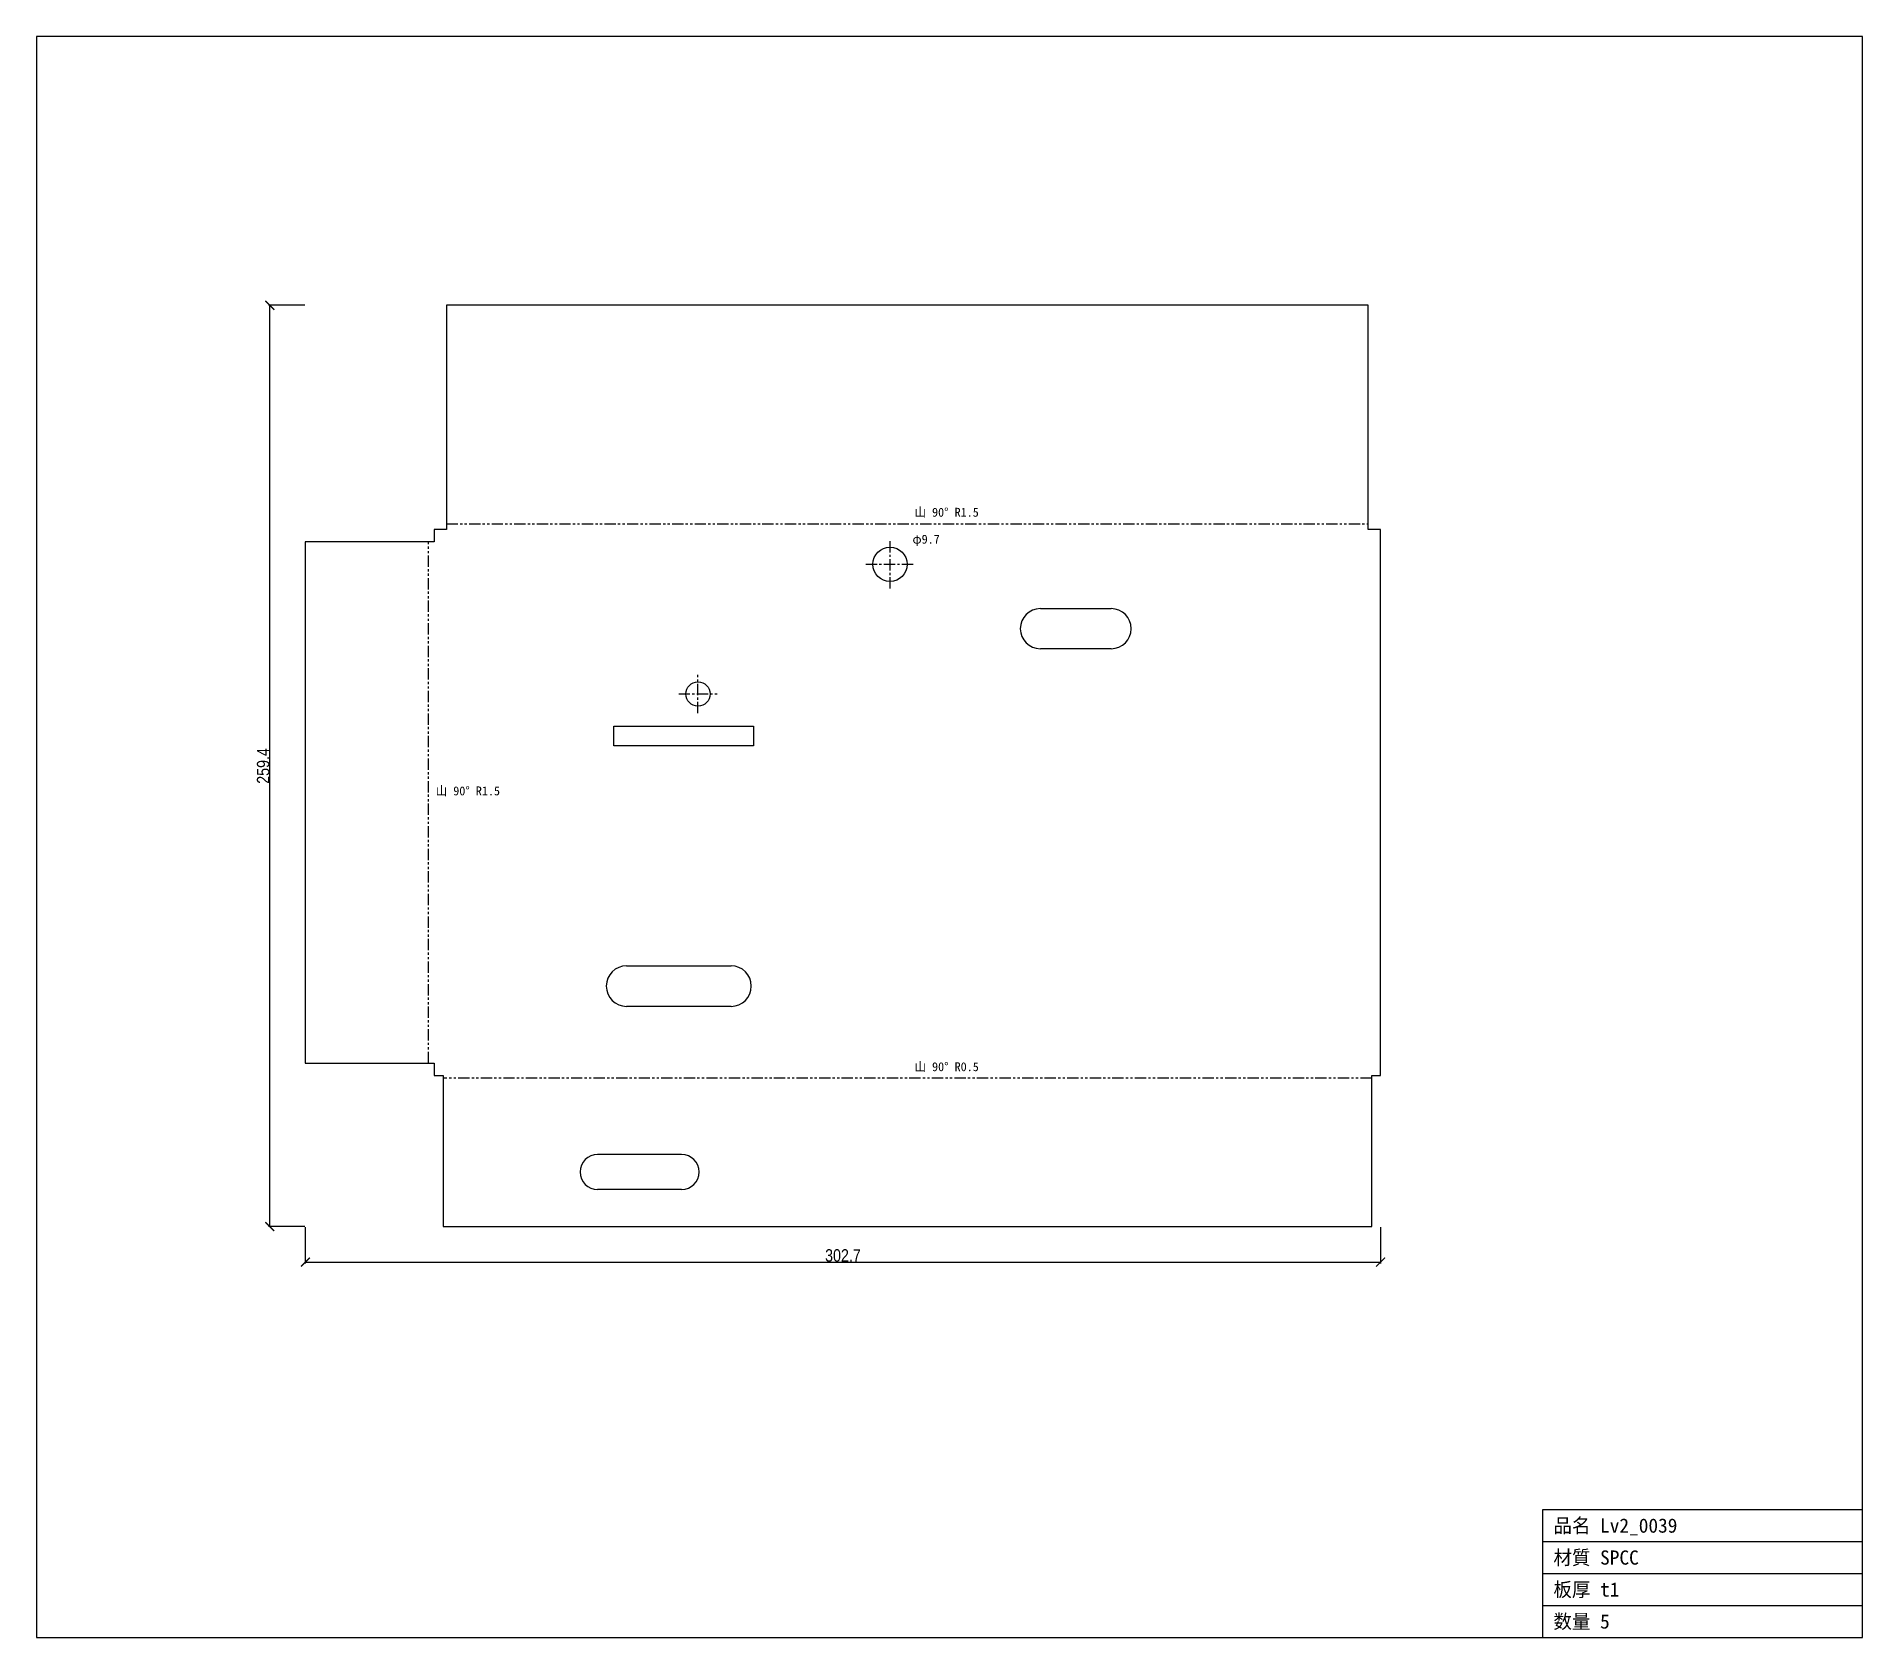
# Model space of a CAD drawing. Header units: millimetres. Extents: x -112 to 402, y -158 to 292.
import ezdxf

# ---------------------------------------------------------------- set-up
doc = ezdxf.new("R2010")
doc.units = ezdxf.units.MM
doc.linetypes.add('CENTER', pattern=[5.08, 3.175, -0.635, 0.635, -0.635])
doc.linetypes.add('PHANTOM', pattern=[6.35, 3.175, -0.635, 0.635, -0.635, 0.635, -0.635])
for name, color, linetype in [('中心線', 7, 'Continuous'), ('図枠', 7, 'Continuous'), ('外形', 7, 'Continuous'), ('寸法', 7, 'Continuous'), ('文字', 7, 'Continuous'), ('曲げ線', 7, 'Continuous')]:
    doc.layers.add(name, color=color, linetype=linetype)
doc.styles.add('OpenSansCondensed-Light', font='OpenSansCondensed-Light.ttf')
doc.dimstyles.new('EZDXF', dxfattribs={"dimtxt": 0.25, "dimasz": 0.175, "dimexe": 0.375, "dimexo": 0.125, "dimgap": 0.1, "dimtad": 1, "dimlfac": 100, "dimzin": 12, "dimdsep": 46, "dimtxsty": 'OpenSansCondensed-Light', "dimblk": 'ARCHTICK', "dimcen": 2.5, "dimazin": 3, "dimtfac": 0.5, "dimtmove": 2, "dimatfit": 3})

# ---------------------------------------------------------------- blocks, each defined once
blk = doc.blocks.new('_ARCHTICK')
at = {"color": 0, "linetype": 'BYBLOCK', "const_width": 0.15}
blk.add_lwpolyline([(-0.5, -0.5), (0.5, 0.5)], dxfattribs=at)

msp = doc.modelspace()

# ---------------------------------------------------------------- linework, layer by layer
at = {"layer": '中心線', "color": 1, "linetype": 'CENTER'}
for p, q in [((128.35, 137.08), (128.35, 150.73)), ((121.52, 143.91), (135.17, 143.91)), ((74.28, 101.98), (74.28, 112.83)), ((68.86, 107.4), (79.71, 107.4))]:
    msp.add_line(p, q, dxfattribs=at)
at = {"layer": '図枠'}
for p, q in [((402.14, 292.5), (-111.95, 292.5)), ((-111.95, 292.5), (-111.95, -158.22)), ((402.14, -158.22), (402.14, 292.5)), ((312.14, -158.22), (312.14, -122.22)), ((312.14, -122.22), (402.14, -122.22)), ((312.14, -131.22), (402.14, -131.22)), ((312.14, -140.22), (402.14, -140.22)), ((312.14, -149.22), (402.14, -149.22)), ((-111.95, -158.22), (402.14, -158.22))]:
    msp.add_line(p, q, dxfattribs=at)
at = {"layer": '外形'}
for p, q in [((262.96, 216.82), (3.5, 216.82)), ((3.5, 216.82), (3.5, 153.74)), ((262.96, 153.74), (262.96, 216.82)), ((0, 150.24), (-36.27, 150.24)), ((-36.27, 150.24), (-36.27, 3.5)), ((3.5, 153.74), (0, 153.74)), ((0, 153.74), (0, 150.24)), ((266.46, 153.74), (262.96, 153.74)), ((266.46, 0), (266.46, 153.74)), ((170.67, 131.43), (190.62, 131.43)), ((190.62, 120.15), (170.67, 120.15)), ((50.58, 92.84), (50.58, 98.31)), ((50.58, 98.31), (89.87, 98.31)), ((89.87, 98.31), (89.87, 92.84)), ((89.87, 92.84), (50.58, 92.84)), ((54.19, 30.87), (83.59, 30.87)), ((83.59, 19.46), (54.19, 19.46)), ((-36.27, 3.5), (0, 3.5)), ((0, 3.5), (0, 0)), ((0, 0), (2.5, 0)), ((2.5, 0), (2.5, -42.54)), ((263.96, -42.54), (263.96, 0)), ((263.96, 0), (266.46, 0)), ((46.03, -22.2), (69.64, -22.2)), ((69.64, -32.11), (46.03, -32.11)), ((2.5, -42.54), (263.96, -42.54))]:
    msp.add_line(p, q, dxfattribs=at)
for centre, radius in [((128.35, 143.91), 4.83), ((74.28, 107.4), 3.42)]:
    msp.add_circle(centre, radius, dxfattribs=at)
for centre, radius, start, end in [((170.67, 125.79), 5.64, 90, -90), ((190.62, 125.79), 5.64, -90, 90), ((54.19, 25.17), 5.71, 90, -90), ((83.59, 25.17), 5.71, -90, 90), ((46.03, -27.16), 4.95, 90, -90), ((69.64, -27.16), 4.95, -90, 90)]:
    msp.add_arc(centre, radius, start, end, dxfattribs=at)
at = {"layer": '曲げ線', "color": 3, "linetype": 'PHANTOM'}
for p, q in [((3.5, 155.31), (262.96, 155.31)), ((-1.57, 3.5), (-1.57, 150.24)), ((263.96, -0.79), (2.5, -0.79))]:
    msp.add_line(p, q, dxfattribs=at)

# ---------------------------------------------------------------- texts
at = {"layer": '文字'}
for s, height, p in [('山 90° R1.5', 2.5, (135.23, 157.31)), ('φ9.7', 2.5, (134.67, 149.73)), ('山 90° R1.5', 2.5, (0.43, 78.87)), ('山 90° R0.5', 2.5, (135.23, 1.21)), ('品名 Lv2_0039', 4, (315.14, -128.72)), ('材質 SPCC', 4, (315.14, -137.72)), ('板厚 t1', 4, (315.14, -146.72)), ('数量 5', 4, (315.14, -155.72))]:
    msp.add_text(s, height=height, dxfattribs=at).set_placement(p)

# ---------------------------------------------------------------- dimensions: what is measured, and where the dimension line sits
at = {"layer": '寸法'}
msp.add_linear_dim(base=(-46.27, -42.54), p1=(-36.27, -42.54), p2=(-36.27, 216.82), angle=90, dimstyle='EZDXF', override={"dimtxt": 3.5, "dimasz": 2.5, "dimdec": 1, "dimlfac": 1}, dxfattribs=at).render()
msp.add_linear_dim(base=(-36.27, -52.54), p1=(-36.27, -42.54), p2=(266.46, -42.54), dimstyle='EZDXF', override={"dimtxt": 3.5, "dimasz": 2.5, "dimdec": 1, "dimlfac": 1}, dxfattribs=at).render()

doc.saveas('drawing.dxf')
